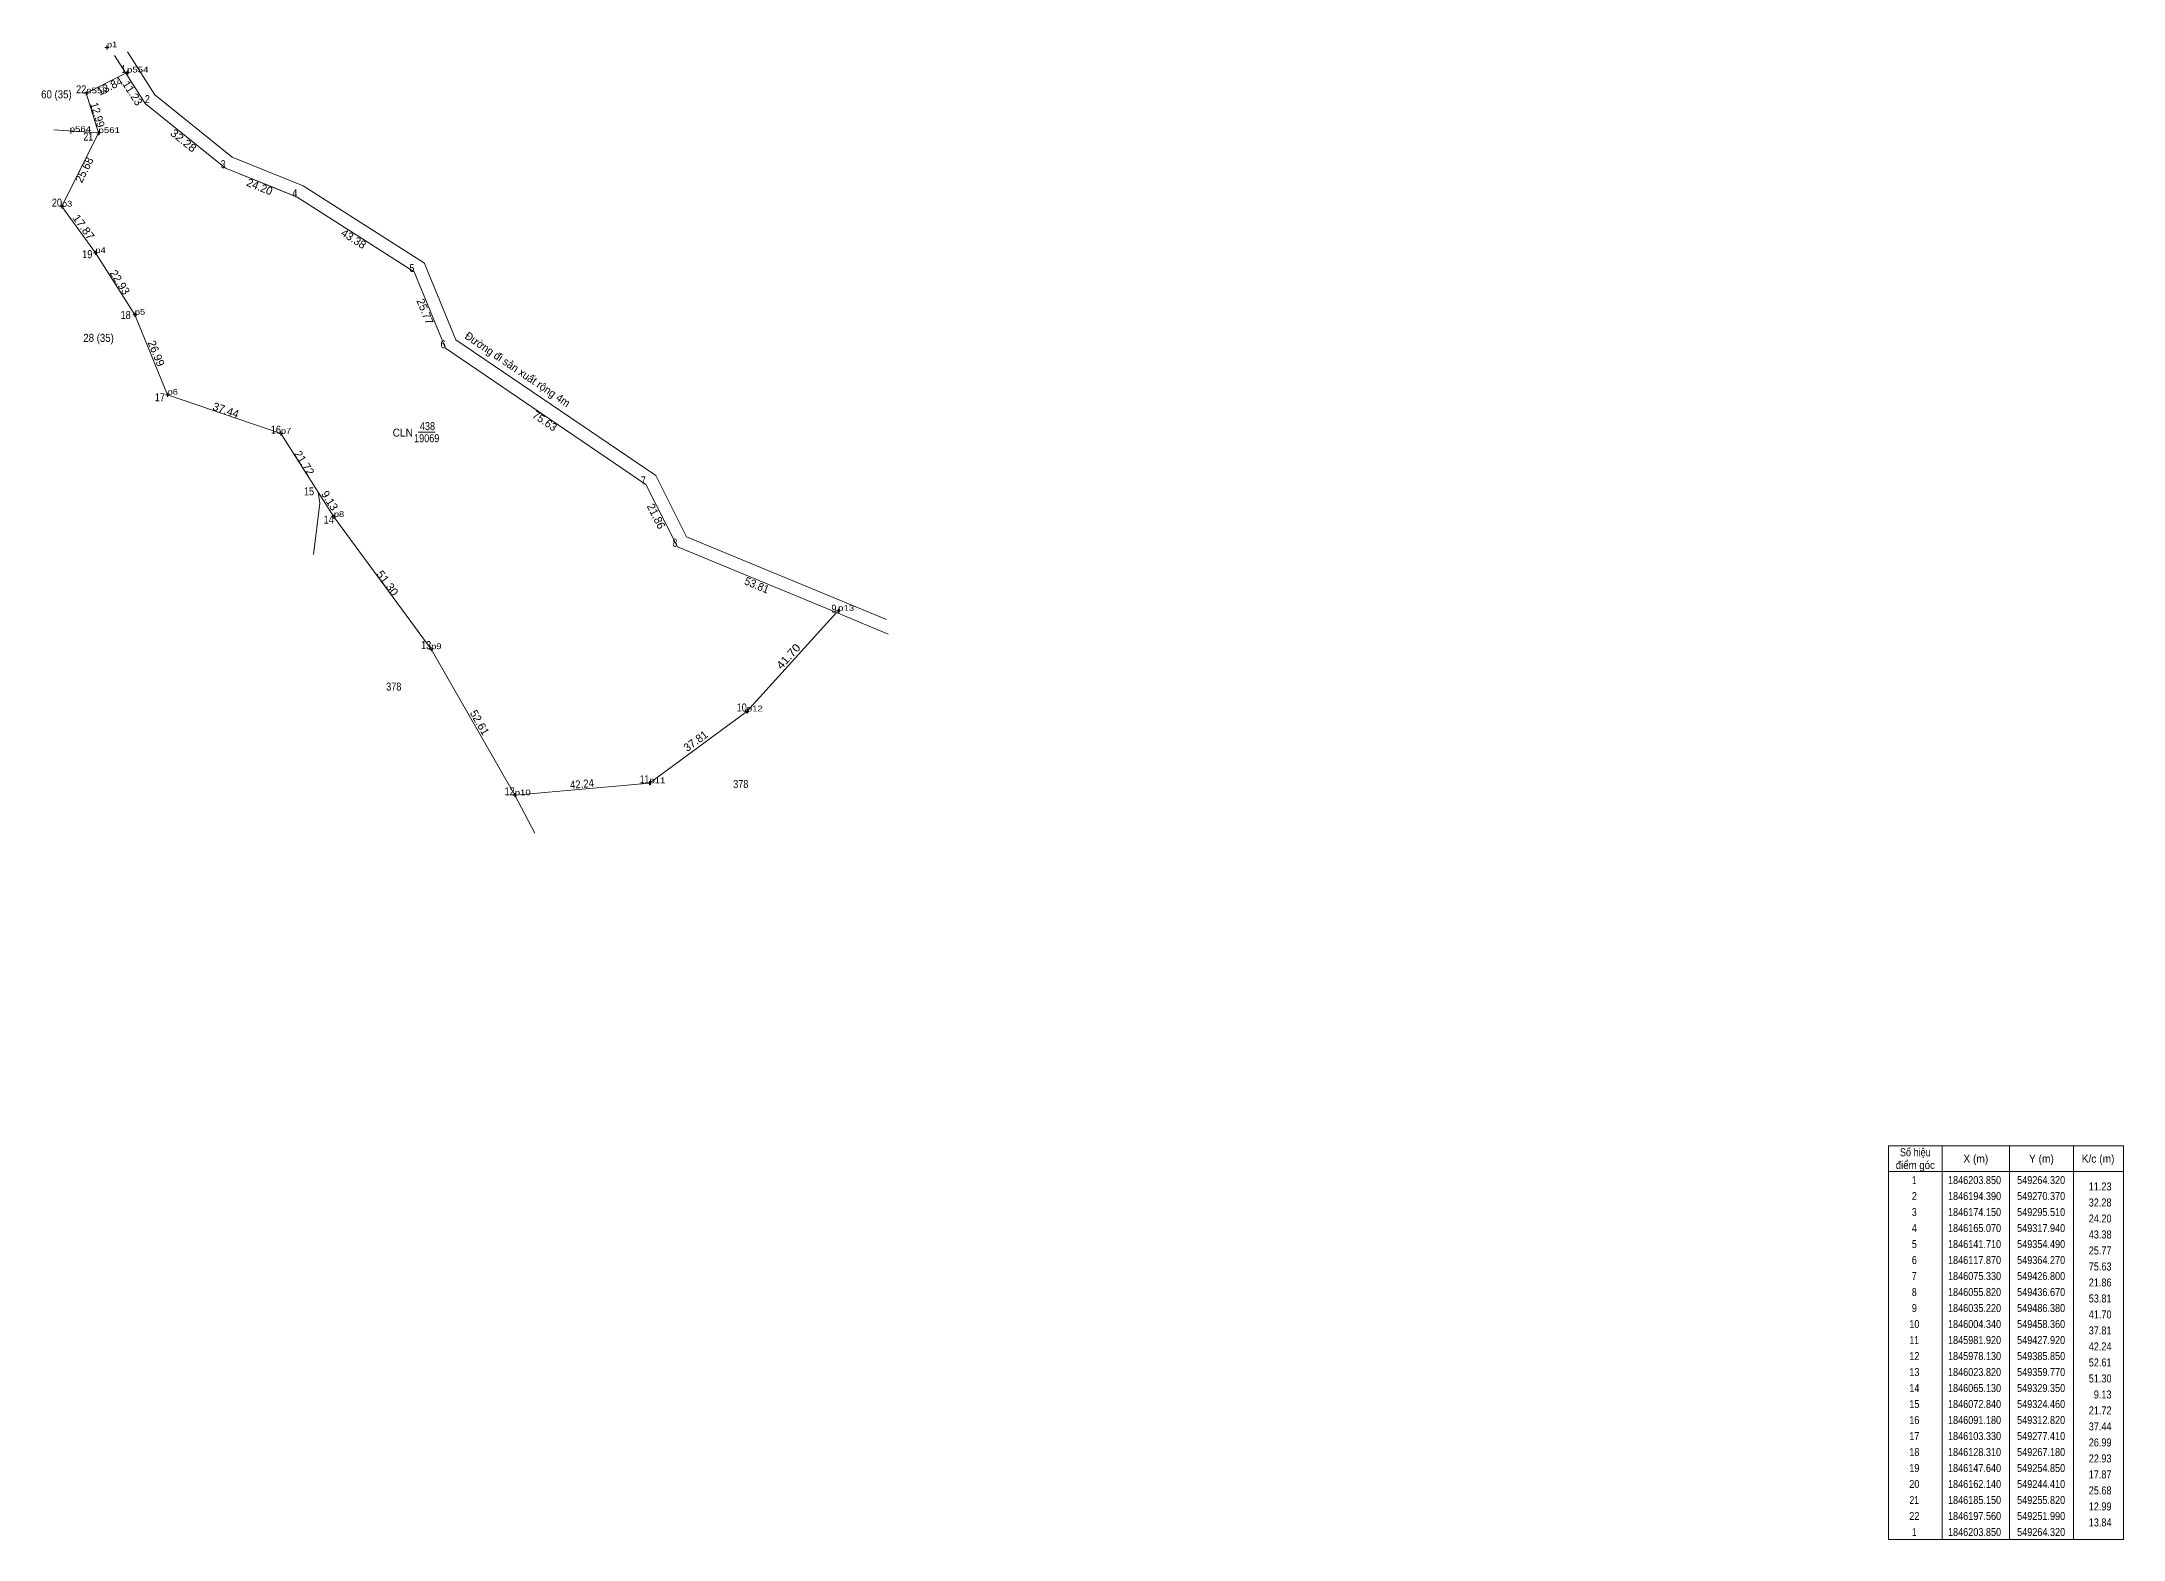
# Model space of a CAD drawing. Header units: metres. Extents: x 548392 to 549888, y 1845746 to 1846490.
# Drawn here: x 549238 to 549888, y 1845746 to 1846214 of the extents above; entities that cross this region are included whole.
import ezdxf
from ezdxf.enums import TextEntityAlignment as Align

# ---------------------------------------------------------------- set-up
doc = ezdxf.new("R2010")
doc.units = ezdxf.units.M
for name, color, linetype, lineweight in [('1', 7, 'Continuous', 13), ('10', 7, 'Continuous', 13), ('15', 7, 'Continuous', 13), ('63', 7, 'Continuous', 13), ('7', 7, 'Continuous', 13)]:
    doc.layers.add(name, color=color, linetype=linetype, lineweight=lineweight)
doc.layers.add('12', color=7, linetype='Continuous')

msp = doc.modelspace()

# ---------------------------------------------------------------- linework, layer by layer
at = {"layer": '1'}
msp.add_line((549324.93, 1846069.46), (549324.46, 1846072.84), dxfattribs=at)
msp.add_lwpolyline([(549264.32, 1846203.85), (549270.37, 1846194.39), (549295.51, 1846174.15), (549317.94, 1846165.07), (549354.49, 1846141.71), (549364.27, 1846117.87), (549426.8, 1846075.33), (549436.67, 1846055.82), (549486.38, 1846035.22), (549458.36, 1846004.34), (549427.92, 1845981.92), (549385.85, 1845978.13), (549359.77, 1846023.82), (549329.35, 1846065.13), (549324.46, 1846072.84), (549312.82, 1846091.18), (549277.41, 1846103.33), (549267.18, 1846128.31), (549254.85, 1846147.64), (549244.41, 1846162.14), (549255.82, 1846185.15), (549251.99, 1846197.56)], close=True, dxfattribs=at)
at = {"layer": '10'}
msp.add_line((549324.93, 1846069.46), (549322.94, 1846053.35), dxfattribs=at)
at = {"layer": '15'}
for p, q in [((549260.81, 1846209.34), (549264.32, 1846203.85)), ((549319.78, 1846168.63), (549357.65, 1846144.43)), ((549317.94, 1846165.07), (549354.49, 1846141.71)), ((549354.49, 1846141.71), (549364.27, 1846117.87)), ((549357.65, 1846144.43), (549357.71, 1846144.39))]:
    msp.add_line(p, q, dxfattribs=at)
for points in [[(549264.84, 1846210.47), (549273.39, 1846197.09), (549297.55, 1846177.63), (549319.78, 1846168.63)], [(549264.32, 1846203.85), (549251.99, 1846197.56), (549255.82, 1846185.15)], [(549264.32, 1846203.85), (549270.37, 1846194.39), (549295.51, 1846174.15)], [(549244.41, 1846162.14), (549255.82, 1846185.15), (549241.89, 1846186.15)], [(549295.51, 1846174.15), (549311.29, 1846167.76), (549317.94, 1846165.07)], [(549244.41, 1846162.14), (549254.85, 1846147.64), (549267.18, 1846128.31), (549277.41, 1846103.33)], [(549357.71, 1846144.39), (549367.51, 1846120.51), (549429.9, 1846078.05), (549439.57, 1846058.94), (549501.99, 1846033.09)], [(549364.27, 1846117.87), (549426.8, 1846075.33), (549436.67, 1846055.82)], [(549277.41, 1846103.33), (549312.82, 1846091.18), (549324.46, 1846072.84)], [(549324.46, 1846072.84), (549329.35, 1846065.13), (549359.77, 1846023.82)], [(549436.67, 1846055.82), (549486.38, 1846035.22), (549502.53, 1846028.53)], [(549359.77, 1846023.82), (549385.85, 1845978.13), (549427.92, 1845981.92), (549458.36, 1846004.34), (549486.38, 1846035.22)]]:
    msp.add_lwpolyline(points, dxfattribs=at)
at = {"layer": '63'}
for p, q in [((549355.7, 1846091.61), (549361.05, 1846091.61)), ((549385.85, 1845978.13), (549392.11, 1845966.25)), ((549831.86, 1845868.56), (549831.86, 1845745.56)), ((549852.86, 1845868.56), (549852.86, 1845745.56)), ((549872.86, 1845868.56), (549872.86, 1845745.56)), ((549815.06, 1845860.56), (549888.46, 1845860.56))]:
    msp.add_line(p, q, dxfattribs=at)
msp.add_lwpolyline([(549815.06, 1845868.56), (549888.46, 1845868.56), (549888.46, 1845745.56), (549815.06, 1845745.56)], close=True, dxfattribs=at)
at = {"layer": '7'}
for p, q in [((549259.09, 1846211.91), (549257.84, 1846211.91)), ((549258.47, 1846211.29), (549258.47, 1846212.54)), ((549265.36, 1846204.06), (549264.11, 1846204.06)), ((549264.73, 1846203.43), (549264.73, 1846204.68)), ((549252.61, 1846197.56), (549251.37, 1846197.56)), ((549251.99, 1846196.93), (549251.99, 1846198.18)), ((549255.82, 1846184.52), (549255.82, 1846185.77)), ((549256.44, 1846185.15), (549255.2, 1846185.15)), ((549245.04, 1846162.14), (549243.79, 1846162.14)), ((549244.41, 1846161.51), (549244.41, 1846162.76)), ((549255.48, 1846147.64), (549254.23, 1846147.64)), ((549254.85, 1846147.02), (549254.85, 1846148.27)), ((549267.81, 1846128.31), (549266.56, 1846128.31)), ((549267.18, 1846127.69), (549267.18, 1846128.93)), ((549278.04, 1846103.33), (549276.79, 1846103.33)), ((549277.41, 1846102.7), (549277.41, 1846103.95)), ((549313.45, 1846091.18), (549312.2, 1846091.18)), ((549312.82, 1846090.56), (549312.82, 1846091.8)), ((549329.97, 1846065.13), (549328.73, 1846065.13)), ((549329.35, 1846064.51), (549329.35, 1846065.75)), ((549487.53, 1846035.8), (549486.28, 1846035.8)), ((549486.9, 1846035.18), (549486.9, 1846036.43)), ((549360.39, 1846023.82), (549359.15, 1846023.82)), ((549359.77, 1846023.2), (549359.77, 1846024.45)), ((549458.98, 1846004.34), (549457.73, 1846004.34)), ((549458.36, 1846003.71), (549458.36, 1846004.96)), ((549386.47, 1845978.13), (549385.23, 1845978.13)), ((549385.85, 1845977.51), (549385.85, 1845978.75)), ((549428.54, 1845981.92), (549427.29, 1845981.92)), ((549427.92, 1845981.29), (549427.92, 1845982.54))]:
    msp.add_line(p, q, dxfattribs=at)

# ---------------------------------------------------------------- texts
at = {"layer": '1'}
for s, width, p in [('60 (35)', 0.9, (549242.665, 1846195.98)), ('28 (35)', 0.9, (549255.835, 1846119.87)), ('438', 0.85, (549358.59, 1846092.27)), ('CLN', 0.95, (549350.885, 1846090.24)), ('19069', 0.85, (549358.36, 1846088.49)), ('378', 0.85, (549348.08, 1846010.87)), ('378', 0.85, (549456.49, 1845980.42))]:
    msp.add_text(s, height=2.5, dxfattribs=dict(at, width=width)).set_placement(p, align=Align.CENTER)
at = {"layer": '12'}
for s, width, p in [('p1', 1.2, (549258.46, 1846211.91)), ('p554', 1.25, (549264.73, 1846204.06)), ('p558', 1.25, (549251.99, 1846197.56)), ('p564', 1.25, (549246.82, 1846185.47)), ('p561', 1.25, (549255.82, 1846185.15)), ('p3', 1.2, (549244.41, 1846162.14)), ('p4', 1.2, (549254.85, 1846147.64)), ('p5', 1.2, (549267.18, 1846128.31)), ('p6', 1.2, (549277.41, 1846103.33)), ('p7', 1.2, (549312.82, 1846091.18)), ('p8', 1.2, (549329.35, 1846065.13)), ('p13', 1.25, (549486.9, 1846035.8)), ('p9', 1.2, (549359.77, 1846023.82)), ('p12', 1.25, (549458.36, 1846004.34)), ('p10', 1.25, (549385.85, 1845978.13)), ('p11', 1.25, (549427.92, 1845981.92))]:
    msp.add_text(s, height=1.8, dxfattribs=dict(at, width=width)).set_placement(p)
at = {"layer": '63'}
for s, width, p in [(' 1', 0.75, (549264.32, 1846203.85)), (' 22', 0.85, (549251.99, 1846197.56)), (' 2', 0.85, (549271.87, 1846194.5)), (' 21', 0.8, (549254.11, 1846182.79)), (' 3', 0.8, (549295.51, 1846174.15)), (' 4', 0.85, (549317.94, 1846165.07)), (' 20', 0.85, (549244.41, 1846162.14)), (' 19', 0.85, (549253.89, 1846146.03)), (' 5', 0.8, (549354.49, 1846141.71)), (' 18', 0.85, (549265.89, 1846127.02)), (' 6', 0.85, (549364.27, 1846117.87)), (' 17', 0.85, (549276.56, 1846101.29)), (' 16', 0.85, (549312.82, 1846091.18)), (' 7', 0.8, (549426.8, 1846075.33)), (' 15', 0.85, (549323.18, 1846071.88)), (' 14', 0.85, (549329.35, 1846063.09)), (' 8', 0.8, (549436.67, 1846055.82)), (' 9', 0.85, (549486.38, 1846035.22)), (' 13', 0.85, (549359.77, 1846023.82)), (' 10', 0.85, (549458.36, 1846004.34)), (' 11', 0.8, (549427.92, 1845981.92)), (' 12', 0.85, (549385.85, 1845978.13)), ('11.23', 0.85, (549884.76, 1845854.61)), ('32.28', 0.85, (549884.76, 1845849.61)), ('43.38', 0.85, (549884.76, 1845839.61)), ('24.20', 0.85, (549884.76, 1845844.61)), ('25.77', 0.85, (549884.76, 1845834.61)), ('75.63', 0.85, (549884.76, 1845829.61)), ('53.81', 0.85, (549884.76, 1845819.61)), ('21.86', 0.85, (549884.76, 1845824.61)), ('41.70', 0.85, (549884.76, 1845814.61)), ('37.81', 0.85, (549884.76, 1845809.61)), ('42.24', 0.85, (549884.76, 1845804.61)), ('52.61', 0.85, (549884.76, 1845799.61)), ('51.30', 0.85, (549884.76, 1845794.61)), ('9.13', 0.85, (549884.76, 1845789.61)), ('37.44', 0.85, (549884.76, 1845779.61)), ('21.72', 0.85, (549884.76, 1845784.61)), ('26.99', 0.85, (549884.76, 1845774.61)), ('22.93', 0.85, (549884.76, 1845769.61)), ('17.87', 0.85, (549884.76, 1845764.61)), ('25.68', 0.85, (549884.76, 1845759.61)), ('12.99', 0.85, (549884.76, 1845754.61)), ('13.84', 0.85, (549884.76, 1845749.61))]:
    msp.add_text(s, height=2.5, dxfattribs=dict(at, width=width)).set_placement(p, align=Align.RIGHT)
for s, rotation, p in [('13.84', 27.028, (549259.912, 1846198.64)), ('11.23', 302.6, (549265.414, 1846196.938)), ('25.68', 63.625, (549252.487, 1846173.065)), ('24.20', 337.961, (549305.691, 1846167.169)), ('43.38', 327.416, (549334.867, 1846151.027)), ('22.93', 302.533, (549261.456, 1846137.832)), ('25.77', 292.305, (549356.685, 1846128.879)), ('26.99', 292.27, (549272.713, 1846115.774)), ('37.44', 341.062, (549295.209, 1846097.333)), ('75.63', 325.772, (549394.532, 1846094.086)), ('21.72', 302.402, (549319.067, 1846081.34)), ('9.13', 302.385, (549327.007, 1846069.6)), ('21.86', 296.835, (549428.923, 1846064.799)), ('52.61', 299.718, (549373.804, 1846000.26)), ('37.81', 36.373, (549443.134, 1845994.107))]:
    msp.add_text(s, height=2.5, rotation=rotation, dxfattribs=at).set_placement(p, align=Align.CENTER)
for s, rotation, width, p in [('12.99', 287.151, 0.95, (549254.338, 1846190.454)), ('32.28', 321.163, 1.1, (549281.586, 1846181.821)), ('17.87', 305.754, 1.05, (549250.161, 1846155.02)), ('Đường đi sản xuất rộng 4m', 325.762, 0.95, (549386.042, 1846110.214)), ('51.30', 306.367, 1.05, (549345.108, 1846043.736)), ('53.81', 337.491, 0.95, (549461.031, 1846042.656)), ('41.70', 47.78, 1.1, (549472.279, 1846020.725)), ('42.24', 5.148, 0.9, (549406.988, 1845980.446))]:
    msp.add_text(s, height=2.5, rotation=rotation, dxfattribs=dict(at, width=width)).set_placement(p, align=Align.CENTER)
for s, width, p in [('Số hiệu', 0.85, (549823.46, 1845865.31)), ('điểm góc', 0.9, (549823.46, 1845861.31)), ('X (m)', 0.95, (549842.36, 1845863.31)), ('Y (m)', 0.95, (549862.855, 1845863.31)), ('K/c (m)', 0.95, (549880.56, 1845863.31)), (' 2', 0.85, (549822.76, 1845851.61)), (' 1', 0.75, (549822.755, 1845856.61)), ('1846203.850', 0.85, (549841.96, 1845856.61)), ('1846194.390', 0.85, (549841.96, 1845851.61)), ('549264.320', 0.85, (549862.765, 1845856.61)), ('549270.370', 0.85, (549862.765, 1845851.61)), (' 3', 0.8, (549822.76, 1845846.61)), ('1846174.150', 0.85, (549841.96, 1845846.61)), ('549295.510', 0.85, (549862.765, 1845846.61)), (' 4', 0.85, (549822.755, 1845841.61)), ('1846165.070', 0.85, (549841.96, 1845841.61)), ('549317.940', 0.85, (549862.765, 1845841.61)), (' 5', 0.8, (549822.76, 1845836.61)), (' 6', 0.85, (549822.76, 1845831.61)), ('1846141.710', 0.85, (549841.96, 1845836.61)), ('1846117.870', 0.85, (549841.96, 1845831.61)), ('549354.490', 0.85, (549862.765, 1845836.61)), ('549364.270', 0.85, (549862.765, 1845831.61)), (' 7', 0.8, (549822.76, 1845826.61)), ('1846075.330', 0.85, (549841.96, 1845826.61)), ('549426.800', 0.85, (549862.765, 1845826.61)), (' 8', 0.8, (549822.76, 1845821.61)), ('1846055.820', 0.85, (549841.96, 1845821.61)), ('549436.670', 0.85, (549862.765, 1845821.61)), (' 9', 0.85, (549822.755, 1845816.61)), ('1846035.220', 0.85, (549841.96, 1845816.61)), ('549486.380', 0.85, (549862.765, 1845816.61)), (' 10', 0.85, (549822.755, 1845811.61)), (' 11', 0.8, (549822.755, 1845806.61)), ('1846004.340', 0.85, (549841.96, 1845811.61)), ('1845981.920', 0.85, (549841.96, 1845806.61)), ('549458.360', 0.85, (549862.765, 1845811.61)), ('549427.920', 0.85, (549862.765, 1845806.61)), (' 12', 0.85, (549822.76, 1845801.61)), ('1845978.130', 0.85, (549841.96, 1845801.61)), ('549385.850', 0.85, (549862.765, 1845801.61)), (' 13', 0.85, (549822.76, 1845796.61)), ('1846023.820', 0.85, (549841.96, 1845796.61)), ('549359.770', 0.85, (549862.765, 1845796.61)), (' 14', 0.85, (549822.755, 1845791.61)), (' 15', 0.85, (549822.76, 1845786.61)), ('1846065.130', 0.85, (549841.96, 1845791.61)), ('1846072.840', 0.85, (549841.96, 1845786.61)), ('549329.350', 0.85, (549862.765, 1845791.61)), ('549324.460', 0.85, (549862.765, 1845786.61)), (' 16', 0.85, (549822.76, 1845781.61)), ('1846091.180', 0.85, (549841.96, 1845781.61)), ('549312.820', 0.85, (549862.765, 1845781.61)), (' 17', 0.85, (549822.76, 1845776.61)), ('1846103.330', 0.85, (549841.96, 1845776.61)), ('549277.410', 0.85, (549862.765, 1845776.61)), (' 19', 0.85, (549822.755, 1845766.61)), (' 18', 0.85, (549822.76, 1845771.61)), ('1846128.310', 0.85, (549841.96, 1845771.61)), ('1846147.640', 0.85, (549841.96, 1845766.61)), ('549267.180', 0.85, (549862.765, 1845771.61)), ('549254.850', 0.85, (549862.765, 1845766.61)), (' 20', 0.85, (549822.755, 1845761.61)), ('1846162.140', 0.85, (549841.96, 1845761.61)), ('549244.410', 0.85, (549862.765, 1845761.61)), (' 21', 0.8, (549822.755, 1845756.61)), ('1846185.150', 0.85, (549841.96, 1845756.61)), ('549255.820', 0.85, (549862.765, 1845756.61)), (' 22', 0.85, (549822.76, 1845751.61)), ('1846197.560', 0.85, (549841.96, 1845751.61)), ('549251.990', 0.85, (549862.765, 1845751.61)), (' 1', 0.75, (549822.755, 1845746.61)), ('1846203.850', 0.85, (549841.96, 1845746.61)), ('549264.320', 0.85, (549862.765, 1845746.61))]:
    msp.add_text(s, height=2.5, dxfattribs=dict(at, width=width)).set_placement(p, align=Align.CENTER)

doc.saveas('drawing.dxf')
